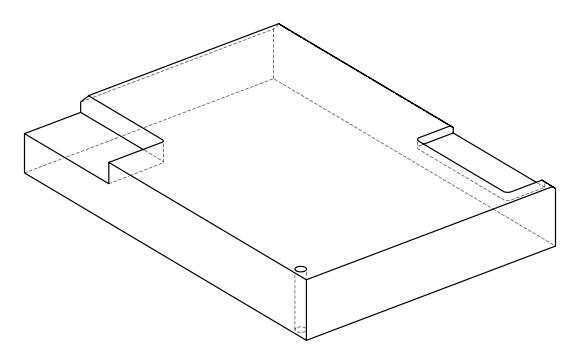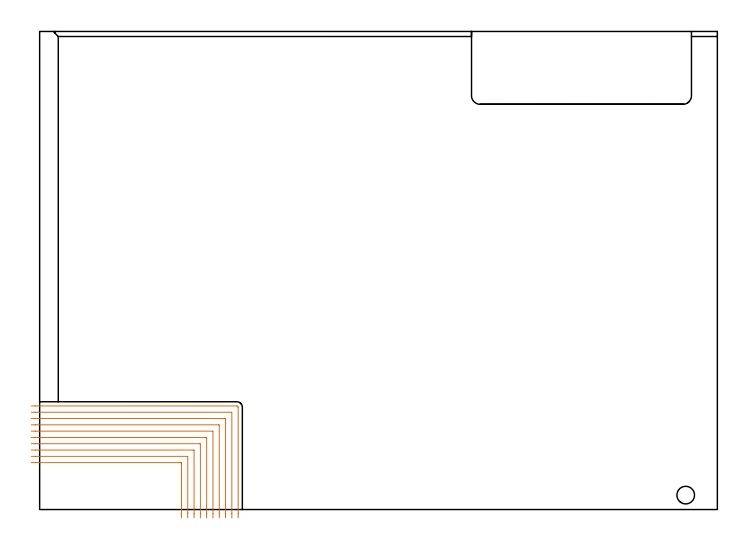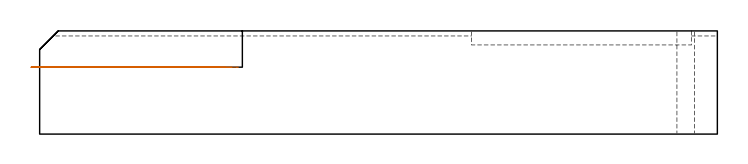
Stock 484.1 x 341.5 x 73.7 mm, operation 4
(PLAN: 8 operations, 5 tool changes, 140.2 min)
(1 AREA_MILL | FG_CHAMFER_SURFACE | UGT0205_001 | 4.9 min | 1966 mm3)
(2 AREA_MILL_1 | FG_CHAMFER_SURFACE_1 | UGT0205_001 | 0.45 min | 139 mm3)
(3 AREA_MILL_2 | FG_CHAMFER_SURFACE_2 | UGT0205_001 | 10.83 min | 23958 mm3)
(4 MILL_CORNER_NOTCH_RECTANGULAR | CORNER_NOTCH_RECTANGULAR | NXT0201_008 | Follow Part, ap 1.5, ae 75% | 107.05 min | 288068 mm3)
(5 MILL_SLOT | SLOT_PARTIAL_RECTANGULAR | UGT0201_130 | Follow Part, ap 3, ae 75% | 16.25 min | 81511 mm3)
(6 SPOT_DRILL | STEP1HOLE | NXT0321_9005460120000 | 0.03 min | 4 mm3)
(7 DRILL_THROUGH_HOLE_INTO_CENTER | STEP1HOLE | NXT0301_042 | 0.32 min | 2880 mm3)
(8 DRILL_TO_ENLARGE_THROUGH_HOLE | STEP1HOLE | NXT0301_097 | 0.32 min | 6268 mm3)
(TOOL UGT0205_001 | Chamfer Mill 20 x 3 x 45 deg. | D20 FL50 Z2)
(TOOL NXT0201_008 | ENDMILL 6mm [2P460-0600-NA 1630] | D6 FL26 Z6)
(TOOL UGT0201_130 | Carbide End Mill 12.0 | D12 FL15 Z4)
(TOOL NXT0321_9005460120000 | NC Spot Drill, 142deg, 12mm, Carbide, Uncoated | D12 PA142 FL30 Z2)
(TOOL NXT0301_042 | Carbide Drill 7.1mm [860.1-0710-057A1-MM 2214] | D7.1 PA140 FL85 Z2)
(TOOL NXT0301_097 | Carbide Drill 12.6mm [860.1-1260-063A1-MM 2214] | D12.6 PA140 FL77 Z2)
(OP 4 MILL_CORNER_NOTCH_RECTANGULAR, part 2 of 2)
G0 Z83.7
X101.3 Y-6.
Z47.8
G1 Y-3.
Y33.204 F500.
G3 X101.004 Y33.5 R0.3
G1 X-3.
X-6. F250.
G0 Z83.7
X105.8 Y-6.
Z47.8
G1 Y-3.
Y37.704 F500.
G3 X105.504 Y38. R0.3
G1 X-3.
X-6. F250.
G0 Z83.7
X110.3 Y-6.
Z47.8
G1 Y-3.
Y42.204 F500.
G3 X110.004 Y42.5 R0.3
G1 X-3.
X-6. F250.
G0 Z83.7
X114.8 Y-6.
Z47.8
G1 Y-3.
Y46.704 F500.
G3 X114.504 Y47. R0.3
G1 X-3.
X-6. F250.
G0 Z83.7
X119.3 Y-6.
Z47.8
G1 Y-3.
Y51.203 F500.
G3 X119.003 Y51.5 R0.3
G1 X-3.
X-6. F250.
G0 Z83.7
X123.8 Y-6.
Z47.8
G1 Y-3.
Y55.703 F500.
G3 X123.503 Y56. R0.3
G1 X-3.
X-6. F250.
G0 Z83.7
X128.3 Y-6.
Z47.8
G1 Y-3.
Y60.203 F500.
G3 X128.003 Y60.5 R0.3
G1 X-3.
X-6. F250.
G0 Z83.7
X132.8 Y-6.
Z47.8
G1 Y-3.
Y64.703 F500.
G3 X132.503 Y65. R0.3
G1 X-3.
X-6. F250.
G0 Z83.7
X137.3 Y-6.
Z47.8
G1 Y-3.
Y69.203 F500.
G3 X137.003 Y69.5 R0.3
G1 X-3.
X-6. F250.
G0 Z83.7
X141.8 Y-6.
Z47.8
G1 Y-3.
Y73.1 F500.
G3 X140.9 Y74. R0.9
G1 X-3.
X-6. F250.
G0 Z83.7
M5
M2
